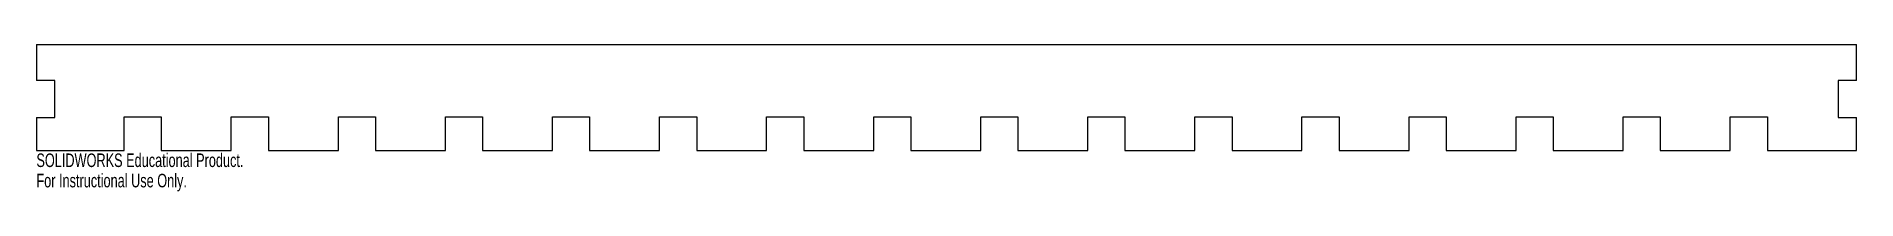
# Model space of a CAD drawing. Header units: millimetres. Extents: x -324 to 324, y -55 to -3.
import ezdxf

# ---------------------------------------------------------------- set-up
doc = ezdxf.new("R2010")
doc.units = ezdxf.units.MM
doc.styles.add('SLDTEXTSTYLE0', font='TXT', dxfattribs={"width": 0.7})

msp = doc.modelspace()

# ---------------------------------------------------------------- linework, layer by layer
at = {"color": 7, "linetype": 'Continuous', "lineweight": 25}
for p, q in [((-323.85, -2.729), (323.85, -2.729)), ((-323.85, -2.729), (-323.85, -15.529)), ((323.85, -15.529), (323.85, -2.729)), ((-317.246, -15.529), (-323.85, -15.529)), ((-317.246, -28.737), (-317.246, -15.529)), ((317.246, -15.529), (317.246, -28.737)), ((323.85, -15.529), (317.246, -15.529)), ((-323.85, -28.737), (-317.246, -28.737)), ((-323.85, -28.737), (-323.85, -40.575)), ((-292.608, -40.575), (-292.608, -28.575)), ((-292.608, -28.575), (-279.4, -28.575)), ((-279.4, -28.575), (-279.4, -40.575)), ((-254.508, -40.575), (-254.508, -28.575)), ((-254.508, -28.575), (-241.3, -28.575)), ((-241.3, -28.575), (-241.3, -40.575)), ((-216.408, -40.575), (-216.408, -28.575)), ((-216.408, -28.575), (-203.2, -28.575)), ((-203.2, -28.575), (-203.2, -40.575)), ((-178.308, -40.575), (-178.308, -28.575)), ((-178.308, -28.575), (-165.1, -28.575)), ((-165.1, -28.575), (-165.1, -40.575)), ((-140.208, -40.575), (-140.208, -28.575)), ((-140.208, -28.575), (-127, -28.575)), ((-127, -28.575), (-127, -40.575)), ((-102.108, -40.575), (-102.108, -28.575)), ((-102.108, -28.575), (-88.9, -28.575)), ((-88.9, -28.575), (-88.9, -40.575)), ((-64.008, -40.575), (-64.008, -28.575)), ((-64.008, -28.575), (-50.8, -28.575)), ((-50.8, -28.575), (-50.8, -40.575)), ((-25.908, -40.575), (-25.908, -28.575)), ((-25.908, -28.575), (-12.7, -28.575)), ((-12.7, -28.575), (-12.7, -40.575)), ((12.192, -40.575), (12.192, -28.575)), ((12.192, -28.575), (25.4, -28.575)), ((25.4, -28.575), (25.4, -40.575)), ((50.292, -40.575), (50.292, -28.575)), ((50.292, -28.575), (63.5, -28.575)), ((63.5, -28.575), (63.5, -40.575)), ((88.392, -40.575), (88.392, -28.575)), ((88.392, -28.575), (101.6, -28.575)), ((101.6, -28.575), (101.6, -40.575)), ((126.492, -40.575), (126.492, -28.575)), ((126.492, -28.575), (139.7, -28.575)), ((139.7, -28.575), (139.7, -40.575)), ((164.592, -40.575), (164.592, -28.575)), ((164.592, -28.575), (177.8, -28.575)), ((177.8, -28.575), (177.8, -40.575)), ((202.692, -40.575), (202.692, -28.575)), ((202.692, -28.575), (215.9, -28.575)), ((215.9, -28.575), (215.9, -40.575)), ((240.792, -40.575), (240.792, -28.575)), ((240.792, -28.575), (254, -28.575)), ((254, -28.575), (254, -40.575)), ((278.892, -40.575), (278.892, -28.575)), ((278.892, -28.575), (292.1, -28.575)), ((292.1, -28.575), (292.1, -40.575)), ((317.246, -28.737), (323.85, -28.737)), ((323.85, -40.575), (323.85, -28.737)), ((-323.85, -40.575), (-292.608, -40.575)), ((-279.4, -40.575), (-254.508, -40.575)), ((-241.3, -40.575), (-216.408, -40.575)), ((-203.2, -40.575), (-178.308, -40.575)), ((-165.1, -40.575), (-140.208, -40.575)), ((-127, -40.575), (-102.108, -40.575)), ((-88.9, -40.575), (-64.008, -40.575)), ((-50.8, -40.575), (-25.908, -40.575)), ((-12.7, -40.575), (12.192, -40.575)), ((25.4, -40.575), (50.292, -40.575)), ((63.5, -40.575), (88.392, -40.575)), ((101.6, -40.575), (126.492, -40.575)), ((139.7, -40.575), (164.592, -40.575)), ((177.8, -40.575), (202.692, -40.575)), ((215.9, -40.575), (240.792, -40.575)), ((254, -40.575), (278.892, -40.575)), ((292.1, -40.575), (323.85, -40.575))]:
    msp.add_line(p, q, dxfattribs=at)

# ---------------------------------------------------------------- texts
at = {"color": 7, "linetype": 'Continuous', "char_height": 4.83362, "attachment_point": 1, "style": 'SLDTEXTSTYLE0'}
for s, insert in [('SOLIDWORKS Educational Product.', (-323.85, -41.595)), ('For Instructional Use Only.', (-323.85, -48.845))]:
    msp.add_mtext(s, dxfattribs=dict(at, insert=insert))

doc.saveas('drawing.dxf')
